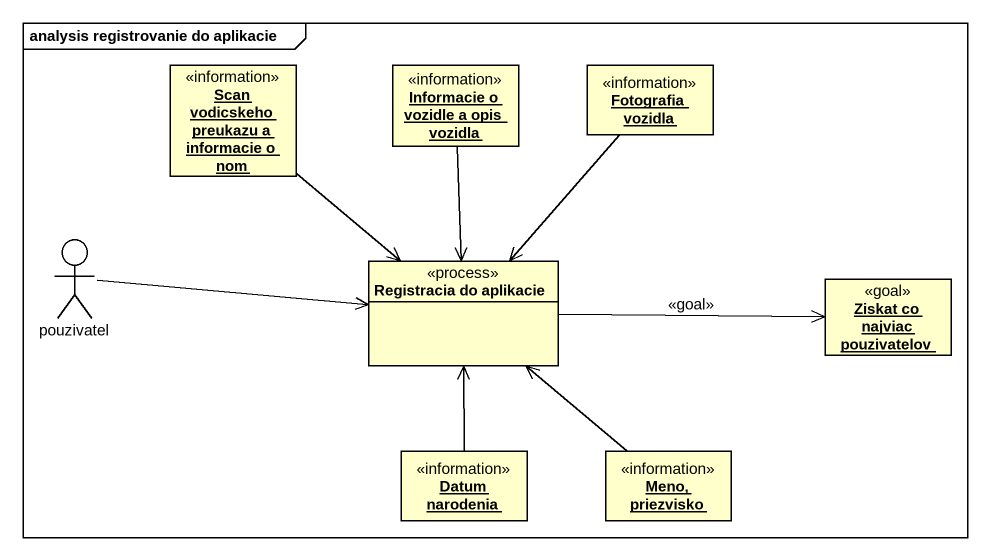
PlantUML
@startuml
mainframe analysis registrovanie do aplikacie
allowmixing
hide circle
hide empty members
object "Scan vodicskeho preukazu a informacie o nom" as Scan_vodicskeho_preukazu_a <<information>>
object "Informacie o vozidle a opis vozidla" as Informacie_o_vozidle_a_opis <<information>>
object "Fotografia vozidla" as Fotografia_vozidla <<information>>
actor pouzivatel
class "Registracia do aplikacie" as Registracia_do_aplikacie <<process>>
object "Ziskat co najviac pouzivatelov" as Ziskat_co_najviac <<goal>>
object "Datum narodenia" as Datum_narodenia <<information>>
object "Meno, priezvisko" as Meno_priezvisko <<information>>
Scan_vodicskeho_preukazu_a --> Registracia_do_aplikacie
Informacie_o_vozidle_a_opis --> Registracia_do_aplikacie
Fotografia_vozidla --> Registracia_do_aplikacie
pouzivatel -right-> Registracia_do_aplikacie
Registracia_do_aplikacie -right-> Ziskat_co_najviac : <<goal>>
Datum_narodenia -up-> Registracia_do_aplikacie
Meno_priezvisko -up-> Registracia_do_aplikacie
@enduml
